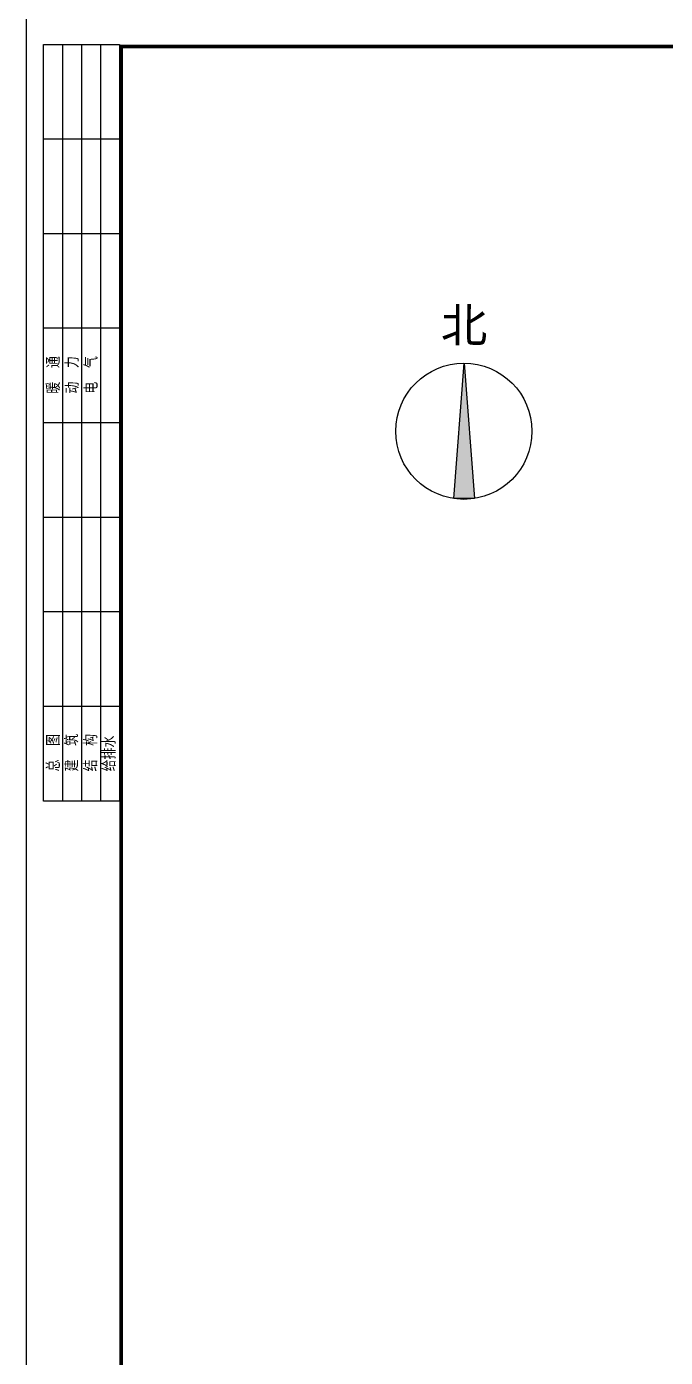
# Model space of a CAD drawing. Extents: x 1252172 to 1336272, y -987752 to -826269.
# Drawn here: x 1252172 to 1269054, y -897882 to -862699 of the extents above; entities that cross this region are included whole.
import ezdxf
from ezdxf.enums import TextEntityAlignment as Align

# ---------------------------------------------------------------- set-up
doc = ezdxf.new("R2010")
doc.units = 0
doc.header["$LTSCALE"] = 1000
for name, color, linetype in [('001代征绿地', 72, 'Continuous'), ('BTTK', 7, 'Continuous'), ('DIM_SYMB', 251, 'Continuous'), ('PLAN_经济指标表', 7, 'Continuous'), ('PUB_TITLE', 7, 'Continuous'), ('电-标注', 1, 'Continuous')]:
    doc.layers.add(name, color=color, linetype=linetype)
doc.layers.add('yichutu', color=7, linetype='Continuous', true_color=0xffffff, plot=False)
doc.styles.add('HZ(TK)', font='geniso.shx', dxfattribs={"width": 0.9, "bigfont": 'hztxt.shx'})
doc.styles.add('宋体', font='', dxfattribs={"width": 0.7, "height": 5})
doc.styles.get('宋体').set_extended_font_data('SimSun')

# ---------------------------------------------------------------- blocks, each defined once
blk = doc.blocks.new('vhtemplate_2020年新竖式图框_A1')
at = {"layer": 'PUB_TITLE'}
for p, q in [((4.5, 384.5), (4.5, 584.5)), ((4.5, 584.5), (24.5, 584.5)), ((9.5, 584.5), (9.5, 384.5)), ((14.5, 584.5), (14.5, 384.5)), ((19.5, 584.5), (19.5, 384.5)), ((24.5, 584.5), (24.5, 384.5)), ((24.5, 559.5), (4.5, 559.5)), ((24.5, 534.5), (4.5, 534.5)), ((24.5, 509.5), (4.5, 509.5)), ((24.5, 484.5), (4.5, 484.5)), ((24.5, 459.5), (4.5, 459.5)), ((24.5, 434.5), (4.5, 434.5)), ((24.5, 409.5), (4.5, 409.5)), ((24.5, 384.5), (4.5, 384.5))]:
    blk.add_line(p, q, dxfattribs=at)
at = {"layer": 'PUB_TITLE', "color": 7}
blk.add_lwpolyline([(0, 594), (841, 594), (841, 0), (0, 0)], close=True, dxfattribs=at)
at = {"layer": 'PUB_TITLE', "const_width": 1}
blk.add_lwpolyline([(25, 10), (831, 10), (831, 584), (25, 584)], close=True, dxfattribs=at)
at = {"layer": 'BTTK', "color": 4, "style": 'HZ(TK)', "width": 0.9}
for tag, p in [('合作单位', (796, 511.5)), ('建设单位', (796, 209.5)), ('工程名称', (796, 176.5)), ('子项名称', (806, 160)), ('图纸名称', (796, 141))]:
    blk.add_attdef(tag, text='', height=3.5, dxfattribs=at).set_placement(p, align=Align.MIDDLE_CENTER)
for tag, p in [('注册证书号', (808.5, 309.01)), ('注册印章号', (808.5, 301.01)), ('设计号', (806, 193)), ('图别', (789.75, 34)), ('图号', (822.25, 34)), ('版本号', (789.75, 26)), ('日期', (822.25, 26))]:
    blk.add_attdef(tag, text='', height=3.5, dxfattribs=at).set_placement(p, align=Align.MIDDLE)
at = {"layer": 'PUB_TITLE', "style": 'HZ(TK)', "width": 0.9}
for s, p in [('暖  通', (8.82, 492.22)), ('动  力', (13.82, 492.22)), ('电  气', (18.82, 492.22)), ('总  图', (8.82, 392.34)), ('建  筑', (13.7, 392.34)), ('结  构', (18.7, 392.34)), ('给排水', (23.57, 392.34))]:
    blk.add_text(s, height=3.5, rotation=90, dxfattribs=at).set_placement(p)
blk = doc.blocks.new('yct-841-594-84100-59400-100-1000.0')
at = {"layer": 'yichutu', "color": 7, "true_color": 0xffffff}
blk.add_lwpolyline([(0, 0), (0, 59400), (84100, 59400), (84100, 0)], close=True, dxfattribs=at)

msp = doc.modelspace()

# ---------------------------------------------------------------- hatches: boundary and pattern name
at = {"layer": '001代征绿地'}
h = msp.add_hatch(color=3, dxfattribs=at)
h.dxf.hatch_style = 1
h.paths.add_polyline_path([(1263462, -875177), (1263736, -871597), (1264009, -875175)])

# ---------------------------------------------------------------- linework, layer by layer
at = {"layer": '001代征绿地', "color": 3}
msp.add_lwpolyline([(1263462, -875177), (1263736, -871597), (1264009, -875175)], close=True, dxfattribs=at)
at = {"layer": 'DIM_SYMB', "color": 3}
msp.add_circle((1263728, -873397), 1800, dxfattribs=at)

# ---------------------------------------------------------------- block references
at = {"layer": 'yichutu'}
msp.add_blockref('yct-841-594-84100-59400-100-1000.0', (1252172, -921624), dxfattribs=at)
at = {"layer": '电-标注', "xscale": 100, "yscale": 100, "zscale": 100}
msp.add_blockref('vhtemplate_2020年新竖式图框_A1', (1252172, -921624), dxfattribs=at)

# ---------------------------------------------------------------- texts
at = {"layer": 'PLAN_经济指标表', "color": 3, "style": '宋体'}
msp.add_text('北', height=900, rotation=359.7671, dxfattribs=at).set_placement((1263119, -871039))

doc.saveas('drawing.dxf')
